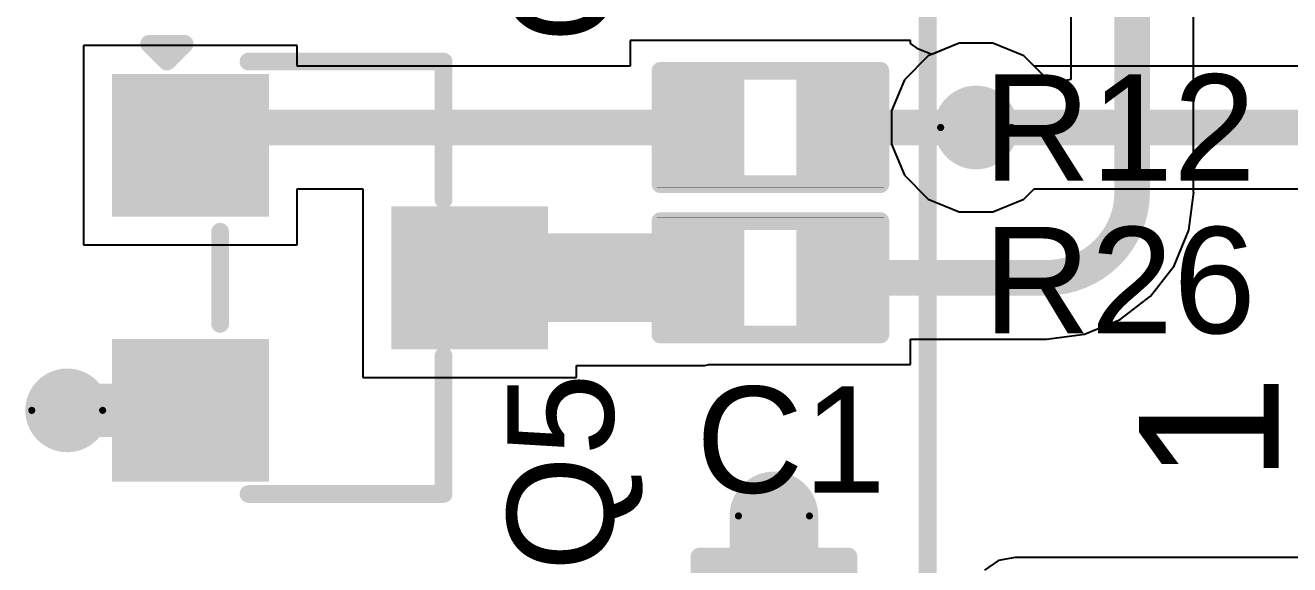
# Model space of a CAD drawing. Header units: inches. Extents: x -46 to 312, y 0 to 111.
# Drawn here: x -17.35 to -8.3, y 18.99 to 22.86 of the extents above; entities that cross this region are included whole.
import ezdxf

# ---------------------------------------------------------------- set-up
doc = ezdxf.new("R2010")
doc.units = ezdxf.units.IN
for name, color, linetype in [('Bottom Layer', 5, 'Continuous'), ('Drill Drawing', 1, 'Continuous'), ('Top Layer', 1, 'Continuous'), ('Top Overlay', 2, 'Continuous'), ('Top Paste', 8, 'Continuous'), ('Top Solder', 216, 'Continuous'), ('Via Holes', 16, 'Continuous')]:
    doc.layers.add(name, color=color, linetype=linetype)
doc.styles.add('Arial', font='', dxfattribs={"height": 0.2})
doc.styles.get('Arial').set_extended_font_data('Arial')

# ---------------------------------------------------------------- blocks, each defined once
blk = doc.blocks.new('HC_12_M______SMD_17')
at = {"layer": 'Top Overlay'}
blk.add_lwpolyline([(-14.1732, 8.12619914, 0.127, 0.127, 0), (13.62680028, 8.12619914, 0.127, 0.127, 0)], format="xyseb", dxfattribs=at)
at = {"layer": 'Top Overlay', "style": 'Arial'}
blk.add_text('1', height=1.00000054, dxfattribs=at).set_placement((-11.02813644, 5.61178202))
blk = doc.blocks.new('R___0402_26')
at = {"layer": 'Top Layer'}
for points in [[(-0.6985, -0.31750254), (-0.6985, 0.31749746), (-0.2412999999999999, 0.31749746), (-0.2413, -0.31750254)], [(0.2412999999999999, -0.3175), (0.2413, 0.3175), (0.6985, 0.3175), (0.6985, -0.3175)]]:
    blk.add_hatch(color=1, dxfattribs=at).paths.add_polyline_path(points)
at = {"layer": 'Top Paste'}
for points in [[(-0.6985, -0.31750254), (-0.6985, 0.31749746), (-0.2412999999999999, 0.31749746), (-0.2413, -0.31750254)], [(0.2412999999999999, -0.3175), (0.2413, 0.3175), (0.6985, 0.3175), (0.6985, -0.3175)]]:
    blk.add_hatch(color=8, dxfattribs=at).paths.add_polyline_path(points)
at = {"layer": 'Top Solder'}
for points in [[(-0.75350116, -0.3725037), (-0.75350116, 0.3724986199999999), (-0.1862988399999999, 0.3724986199999999), (-0.18629884, -0.3725037)], [(0.1862988399999999, -0.37250116), (0.18629884, 0.37250116), (0.75350116, 0.37250116), (0.75350116, -0.37250116)]]:
    blk.add_hatch(color=216, dxfattribs=at).paths.add_polyline_path(points)
at = {"layer": 'Top Overlay'}
for points in [[(0.78739746, 0.4064, 0.127, 0.127, 0), (-0.7874, 0.4064, 0.127, 0.127, 0)], [(-0.7874, 0.4064, 0.127, 0.127, 0), (-0.7874, -0.4064, 0.127, 0.127, 0)], [(0.78740254, -0.40640254, 0.127, 0.127, 0), (0.78739746, 0.4064, 0.127, 0.127, 0)], [(0.78740254, -0.40640254, 0.127, 0.127, 0), (-0.7874, -0.4064, 0.127, 0.127, 0)], [(0.8127974599999999, -0.4318, 0.0032258, 0.0032258, 0), (-0.8128, -0.4318, 0.0032258, 0.0032258, 0)]]:
    blk.add_lwpolyline(points, format="xyseb", dxfattribs=at)
for points in [[(-0.8191499999999999, 0.4064, 0.0635, 0.0635, 1), (-0.7556499999999999, 0.4064, 0.0635, 0.0635, 1)], [(-0.8191499999999999, 0.4064, 0.0635, 0.0635, 1), (-0.7556499999999999, 0.4064, 0.0635, 0.0635, 1)], [(0.7556474599999999, 0.4064, 0.0635, 0.0635, 1), (0.8191474599999999, 0.4064, 0.0635, 0.0635, 1)], [(0.7556474599999999, 0.4064, 0.0635, 0.0635, 1), (0.8191474599999999, 0.4064, 0.0635, 0.0635, 1)], [(-0.8191499999999999, -0.4064, 0.0635, 0.0635, 1), (-0.7556499999999999, -0.4064, 0.0635, 0.0635, 1)], [(-0.8191499999999999, -0.4064, 0.0635, 0.0635, 1), (-0.7556499999999999, -0.4064, 0.0635, 0.0635, 1)], [(0.75565254, -0.40640254, 0.0635, 0.0635, 1), (0.8191525399999998, -0.40640254, 0.0635, 0.0635, 1)], [(0.75565254, -0.40640254, 0.0635, 0.0635, 1), (0.8191525399999998, -0.40640254, 0.0635, 0.0635, 1)], [(-0.81360518, -0.4318, 0.0016129, 0.0016129, 1), (-0.8119948199999999, -0.4318, 0.0016129, 0.0016129, 1)], [(0.81199228, -0.4318, 0.0016129, 0.0016129, 1), (0.8136026399999999, -0.4318, 0.0016129, 0.0016129, 1)]]:
    blk.add_lwpolyline(points, format="xyseb", close=True, dxfattribs=at)
blk = doc.blocks.new('R___0402_39')
at = {"layer": 'Top Layer'}
for points in [[(-0.6985, -0.3175), (-0.6985, 0.3175), (-0.2412999999999999, 0.3175), (-0.2413, -0.3175)], [(0.2412999999999999, -0.3175), (0.2413, 0.3175), (0.6985, 0.3175), (0.6985, -0.3175)]]:
    blk.add_hatch(color=1, dxfattribs=at).paths.add_polyline_path(points)
at = {"layer": 'Top Paste'}
for points in [[(-0.6985, -0.3175), (-0.6985, 0.3175), (-0.2412999999999999, 0.3175), (-0.2413, -0.3175)], [(0.2412999999999999, -0.3175), (0.2413, 0.3175), (0.6985, 0.3175), (0.6985, -0.3175)]]:
    blk.add_hatch(color=8, dxfattribs=at).paths.add_polyline_path(points)
at = {"layer": 'Top Solder'}
for points in [[(-0.75350116, -0.37250116), (-0.75350116, 0.37250116), (-0.1862988399999999, 0.37250116), (-0.18629884, -0.37250116)], [(0.1862988399999999, -0.37250116), (0.18629884, 0.37250116), (0.75350116, 0.37250116), (0.75350116, -0.37250116)]]:
    blk.add_hatch(color=216, dxfattribs=at).paths.add_polyline_path(points)
at = {"layer": 'Top Overlay'}
for points in [[(-0.7874, -0.4064, 0.127, 0.127, 0), (-0.7874, 0.4064, 0.127, 0.127, 0)], [(-0.7874, 0.4064, 0.127, 0.127, 0), (0.7874, 0.4064, 0.127, 0.127, 0)], [(0.7874, -0.4064, 0.127, 0.127, 0), (0.7874, 0.4064, 0.127, 0.127, 0)], [(-0.7874, -0.4064, 0.127, 0.127, 0), (0.7874, -0.4064, 0.127, 0.127, 0)], [(-0.8128, -0.4318, 0.0032258, 0.0032258, 0), (0.8128, -0.4318, 0.0032258, 0.0032258, 0)]]:
    blk.add_lwpolyline(points, format="xyseb", dxfattribs=at)
for points in [[(-0.8191499999999999, 0.4064, 0.0635, 0.0635, 1), (-0.7556499999999999, 0.4064, 0.0635, 0.0635, 1)], [(-0.8191499999999999, 0.4064, 0.0635, 0.0635, 1), (-0.7556499999999999, 0.4064, 0.0635, 0.0635, 1)], [(0.7556499999999999, 0.4064, 0.0635, 0.0635, 1), (0.8191499999999999, 0.4064, 0.0635, 0.0635, 1)], [(0.7556499999999999, 0.4064, 0.0635, 0.0635, 1), (0.8191499999999999, 0.4064, 0.0635, 0.0635, 1)], [(-0.8191499999999999, -0.4064, 0.0635, 0.0635, 1), (-0.7556499999999999, -0.4064, 0.0635, 0.0635, 1)], [(-0.8191499999999999, -0.4064, 0.0635, 0.0635, 1), (-0.7556499999999999, -0.4064, 0.0635, 0.0635, 1)], [(0.7556499999999999, -0.4064, 0.0635, 0.0635, 1), (0.8191499999999999, -0.4064, 0.0635, 0.0635, 1)], [(0.7556499999999999, -0.4064, 0.0635, 0.0635, 1), (0.8191499999999999, -0.4064, 0.0635, 0.0635, 1)], [(-0.81360518, -0.4318, 0.0016129, 0.0016129, 1), (-0.8119948199999999, -0.4318, 0.0016129, 0.0016129, 1)], [(0.8119948199999999, -0.4318, 0.0016129, 0.0016129, 1), (0.81360518, -0.4318, 0.0016129, 0.0016129, 1)]]:
    blk.add_lwpolyline(points, format="xyseb", close=True, dxfattribs=at)
blk = doc.blocks.new('SOT_23_45')
at = {"layer": 'Top Layer'}
for points in [[(-0.41000299, 1.46000089), (0.40999791, 1.46000089), (0.40999791, 0.54000019), (-0.41000299, 0.54000019)], [(-1.36000109, -0.54000019), (-0.54000019, -0.54000019), (-0.54000019, -1.46000089), (-1.36000109, -1.46000089)], [(0.54000019, -0.54000019), (1.36000109, -0.54000019), (1.36000109, -1.46000089), (0.54000019, -1.46000089)]]:
    blk.add_hatch(color=1, dxfattribs=at).paths.add_polyline_path(points)
at = {"layer": 'Top Paste'}
for points in [[(-0.41000299, 1.46000089), (0.40999791, 1.46000089), (0.40999791, 0.54000019), (-0.41000299, 0.54000019)], [(-1.36000109, -0.54000019), (-0.54000019, -0.54000019), (-0.54000019, -1.46000089), (-1.36000109, -1.46000089)], [(0.54000019, -0.54000019), (1.36000109, -0.54000019), (1.36000109, -1.46000089), (0.54000019, -1.46000089)]]:
    blk.add_hatch(color=8, dxfattribs=at).paths.add_polyline_path(points)
at = {"layer": 'Top Solder'}
for points in [[(-0.51160299, 1.56160089), (0.51159791, 1.56160089), (0.51159791, 0.43840019), (-0.51160299, 0.43840019)], [(-1.46160109, -0.43840019), (-0.43840019, -0.43840019), (-0.43840019, -1.56160089), (-1.46160109, -1.56160089)], [(0.43840019, -0.43840019), (1.46160109, -0.43840019), (1.46160109, -1.56160089), (0.43840019, -1.56160089)]]:
    blk.add_hatch(color=216, dxfattribs=at).paths.add_polyline_path(points)
at = {"layer": 'Top Overlay'}
for points in [[(-0.55880254, 0.8128, 0.127, 0.127, 0), (-1.5494, 0.8128, 0.127, 0.127, 0)], [(-1.5494, -0.5841999999999999, 0.127, 0.127, 0), (-1.5494, 0.8128, 0.127, 0.127, 0)], [(1.5494, 0.8128, 0.127, 0.127, 0), (0.55879746, 0.8128, 0.127, 0.127, 0)], [(1.5494, -0.5841999999999999, 0.127, 0.127, 0), (1.5494, 0.8128, 0.127, 0.127, 0)], [(0.3302, -0.7874, 0.127, 0.127, 0), (-0.3302, -0.7874, 0.127, 0.127, 0)], [(-1.6764, -1.2954, 0.127, 0.127, 0), (-1.6764, -1.04139746, 0.127, 0.127, 0)], [(-1.5494, -1.1684, 0.127, 0.127, 0), (-1.6764, -1.04139746, 0.127, 0.127, 0)], [(-1.6764, -1.2954, 0.127, 0.127, 0), (-1.5494, -1.1684, 0.127, 0.127, 0)]]:
    blk.add_lwpolyline(points, format="xyseb", dxfattribs=at)
for points in [[(-1.58115, 0.8128, 0.0635, 0.0635, 1), (-1.51765, 0.8128, 0.0635, 0.0635, 1)], [(-1.58115, 0.8128, 0.0635, 0.0635, 1), (-1.51765, 0.8128, 0.0635, 0.0635, 1)], [(-0.5905525399999999, 0.8128, 0.0635, 0.0635, 1), (-0.52705254, 0.8128, 0.0635, 0.0635, 1)], [(0.52704746, 0.8128, 0.0635, 0.0635, 1), (0.59054746, 0.8128, 0.0635, 0.0635, 1)], [(1.51765, 0.8128, 0.0635, 0.0635, 1), (1.58115, 0.8128, 0.0635, 0.0635, 1)], [(1.51765, 0.8128, 0.0635, 0.0635, 1), (1.58115, 0.8128, 0.0635, 0.0635, 1)], [(-1.58115, -0.5841999999999999, 0.0635, 0.0635, 1), (-1.51765, -0.5841999999999999, 0.0635, 0.0635, 1)], [(1.51765, -0.5841999999999999, 0.0635, 0.0635, 1), (1.58115, -0.5841999999999999, 0.0635, 0.0635, 1)], [(-0.36195, -0.7874, 0.0635, 0.0635, 1), (-0.29845, -0.7874, 0.0635, 0.0635, 1)], [(0.29845, -0.7874, 0.0635, 0.0635, 1), (0.36195, -0.7874, 0.0635, 0.0635, 1)], [(-1.70815, -1.04139746, 0.0635, 0.0635, 1), (-1.64465, -1.04139746, 0.0635, 0.0635, 1)], [(-1.70815, -1.04139746, 0.0635, 0.0635, 1), (-1.64465, -1.04139746, 0.0635, 0.0635, 1)], [(-1.58115, -1.1684, 0.0635, 0.0635, 1), (-1.51765, -1.1684, 0.0635, 0.0635, 1)], [(-1.58115, -1.1684, 0.0635, 0.0635, 1), (-1.51765, -1.1684, 0.0635, 0.0635, 1)], [(-1.70815, -1.2954, 0.0635, 0.0635, 1), (-1.64465, -1.2954, 0.0635, 0.0635, 1)], [(-1.70815, -1.2954, 0.0635, 0.0635, 1), (-1.64465, -1.2954, 0.0635, 0.0635, 1)]]:
    blk.add_lwpolyline(points, format="xyseb", close=True, dxfattribs=at)
blk = doc.blocks.new('C__0603_99')
at = {"layer": 'Top Layer'}
for points in [[(-0.3809999999999999, 0.4445), (-0.3809999999999999, -0.4445), (-1.143, -0.4445), (-1.143, 0.4445)], [(1.143, 0.4445), (1.143, -0.4445), (0.3809999999999999, -0.4445), (0.3809999999999999, 0.4445)]]:
    blk.add_hatch(color=1, dxfattribs=at).paths.add_polyline_path(points)
at = {"layer": 'Top Paste'}
for points in [[(-0.3809999999999999, 0.4445), (-0.3809999999999999, -0.4445), (-1.143, -0.4445), (-1.143, 0.4445)], [(1.143, 0.4445), (1.143, -0.4445), (0.3809999999999999, -0.4445), (0.3809999999999999, 0.4445)]]:
    blk.add_hatch(color=8, dxfattribs=at).paths.add_polyline_path(points)
at = {"layer": 'Top Solder'}
for points in [[(-0.3210001199999999, 0.50449988), (-0.3210001199999999, -0.50449988), (-1.20299988, -0.50449988), (-1.20299988, 0.50449988)], [(1.20299988, 0.50449988), (1.20299988, -0.50449988), (0.3210001199999999, -0.50449988), (0.3210001199999999, 0.50449988)]]:
    blk.add_hatch(color=216, dxfattribs=at).paths.add_polyline_path(points)
at = {"layer": 'Top Overlay'}
for points in [[(-1.2446, 0.5334, 0.127, 0.127, 0), (-1.2446, -0.5334, 0.127, 0.127, 0)], [(-1.2446, 0.5334, 0.127, 0.127, 0), (-0.4571999999999999, 0.5334, 0.127, 0.127, 0)], [(0.4571999999999999, 0.5334, 0.127, 0.127, 0), (1.2446, 0.5334, 0.127, 0.127, 0)], [(1.2446, 0.5334, 0.127, 0.127, 0), (1.2446, -0.5334, 0.127, 0.127, 0)], [(-1.2446, -0.5334, 0.127, 0.127, 0), (-0.4571999999999999, -0.5334, 0.127, 0.127, 0)], [(0.4571999999999999, -0.5334, 0.127, 0.127, 0), (1.2446, -0.5334, 0.127, 0.127, 0)]]:
    blk.add_lwpolyline(points, format="xyseb", dxfattribs=at)
for points in [[(-1.27635, 0.5334, 0.0635, 0.0635, 1), (-1.21285, 0.5334, 0.0635, 0.0635, 1)], [(-1.27635, 0.5334, 0.0635, 0.0635, 1), (-1.21285, 0.5334, 0.0635, 0.0635, 1)], [(-0.4889499999999999, 0.5334, 0.0635, 0.0635, 1), (-0.42545, 0.5334, 0.0635, 0.0635, 1)], [(0.42545, 0.5334, 0.0635, 0.0635, 1), (0.4889499999999999, 0.5334, 0.0635, 0.0635, 1)], [(1.21285, 0.5334, 0.0635, 0.0635, 1), (1.27635, 0.5334, 0.0635, 0.0635, 1)], [(1.21285, 0.5334, 0.0635, 0.0635, 1), (1.27635, 0.5334, 0.0635, 0.0635, 1)], [(-1.27635, -0.5334, 0.0635, 0.0635, 1), (-1.21285, -0.5334, 0.0635, 0.0635, 1)], [(-1.27635, -0.5334, 0.0635, 0.0635, 1), (-1.21285, -0.5334, 0.0635, 0.0635, 1)], [(-0.4889499999999999, -0.5334, 0.0635, 0.0635, 1), (-0.42545, -0.5334, 0.0635, 0.0635, 1)], [(0.42545, -0.5334, 0.0635, 0.0635, 1), (0.4889499999999999, -0.5334, 0.0635, 0.0635, 1)], [(1.21285, -0.5334, 0.0635, 0.0635, 1), (1.27635, -0.5334, 0.0635, 0.0635, 1)], [(1.21285, -0.5334, 0.0635, 0.0635, 1), (1.27635, -0.5334, 0.0635, 0.0635, 1)]]:
    blk.add_lwpolyline(points, format="xyseb", close=True, dxfattribs=at)

msp = doc.modelspace()

# ---------------------------------------------------------------- hatches: boundary and pattern name
at = {"layer": 'Bottom Layer'}
h = msp.add_hatch(color=5, dxfattribs=at)
edge = h.paths.add_edge_path()
edge.add_arc((-10.541, 22.12476144), 0.2999994, 0, 360)
h = msp.add_hatch(color=5, dxfattribs=at)
edge = h.paths.add_edge_path()
edge.add_arc((-17.04999892, 20.09776016), 0.2999994, 0, 360)
h = msp.add_hatch(color=5, dxfattribs=at)
edge = h.paths.add_edge_path()
edge.add_arc((-11.9888, 19.34125418), 0.2999994, 0, 360)
at = {"layer": 'Top Layer'}
h = msp.add_hatch(color=1, dxfattribs=at)
edge = h.paths.add_edge_path()
edge.add_arc((-10.541, 22.12476144), 0.2999994, 0, 360)
msp.add_hatch(color=1, dxfattribs=at).paths.add_polyline_path([(-12.48409746, 20.73025826), (-12.48409746, 21.36525826), (-14.16735546, 21.36525826), (-14.16735546, 20.73025826)])
h = msp.add_hatch(color=1, dxfattribs=at)
edge = h.paths.add_edge_path()
edge.add_arc((-17.04999892, 20.09776016), 0.2999994, 0, 360)
h = msp.add_hatch(color=1, dxfattribs=at)
edge = h.paths.add_edge_path()
edge.add_arc((-11.9888, 19.34125418), 0.2999994, 0, 360)
at = {"layer": 'Via Holes'}
h = msp.add_hatch(color=7, dxfattribs=at)
edge = h.paths.add_edge_path()
edge.add_arc((-10.541, 22.12476144), 0.1499997, 0, 360)
h = msp.add_hatch(color=7, dxfattribs=at)
edge = h.paths.add_edge_path()
edge.add_arc((-17.04999892, 20.09776016), 0.1499997, 0, 360)
h = msp.add_hatch(color=7, dxfattribs=at)
edge = h.paths.add_edge_path()
edge.add_arc((-11.9888, 19.34125418), 0.1499997, 0, 360)

# ---------------------------------------------------------------- linework, layer by layer
at = {"layer": 'Bottom Layer'}
for p, q in [((-10.66130202, 22.72956084), (-10.88359266, 22.63748584)), ((-10.42069798, 22.72956084), (-10.66130202, 22.72956084)), ((-10.19840734, 22.63748584), (-10.42069798, 22.72956084)), ((-10.88359266, 22.63748584), (-11.0537244, 22.4673541)), ((-10.12594114, 22.56501964), (-10.19840734, 22.63748584)), ((-4.1573831, 22.56501964), (-10.12594114, 22.56501964)), ((-11.0537244, 22.4673541), (-11.1457994, 22.24506346)), ((-11.1457994, 22.24506346), (-11.1457994, 22.00445942)), ((-11.1457994, 22.00445942), (-11.0537244, 21.78216878)), ((-11.0537244, 21.78216878), (-10.88359266, 21.61203704)), ((-10.19840734, 21.61203704), (-10.12594114, 21.68450324)), ((-10.12594114, 21.68450324), (-4.183382539999999, 21.68450324)), ((-10.88359266, 21.61203704), (-10.66130202, 21.51996204)), ((-10.42069798, 21.51996204), (-10.19840734, 21.61203704)), ((-10.66130202, 21.51996204), (-10.42069798, 21.51996204))]:
    msp.add_line(p, q, dxfattribs=at)
msp.add_lwpolyline([(-10.541, 22.12476144, 0.254, 0.254, 0), (-3.75532396, 22.12476144, 0.254, 0.254, 0)], format="xyseb", dxfattribs=at)
msp.add_lwpolyline([(-10.6045, 22.12476144, 0.127, 0.127, 1), (-10.4775, 22.12476144, 0.127, 0.127, 1)], format="xyseb", close=True, dxfattribs=at)
at = {"layer": 'Drill Drawing'}
for points in [[(-10.287, 22.12476144, 0.0508, 0.0508, 1), (-10.795, 22.12476144, 0.0508, 0.0508, 1)], [(-10.8077, 22.12476144, 0.0254, 0.0254, 1), (-10.7823, 22.12476144, 0.0254, 0.0254, 1)], [(-10.2997, 22.12476144, 0.0254, 0.0254, 1), (-10.2743, 22.12476144, 0.0254, 0.0254, 1)], [(-16.79599892, 20.09776016, 0.0508, 0.0508, 1), (-17.30399892, 20.09776016, 0.0508, 0.0508, 1)], [(-17.31669892, 20.09776016, 0.0254, 0.0254, 1), (-17.29129892, 20.09776016, 0.0254, 0.0254, 1)], [(-16.80869892, 20.09776016, 0.0254, 0.0254, 1), (-16.78329892, 20.09776016, 0.0254, 0.0254, 1)], [(-11.7348, 19.34125418, 0.0508, 0.0508, 1), (-12.2428, 19.34125418, 0.0508, 0.0508, 1)], [(-12.2555, 19.34125418, 0.0254, 0.0254, 1), (-12.2301, 19.34125418, 0.0254, 0.0254, 1)], [(-11.7475, 19.34125418, 0.0254, 0.0254, 1), (-11.7221, 19.34125418, 0.0254, 0.0254, 1)]]:
    msp.add_lwpolyline(points, format="xyseb", close=True, dxfattribs=at)
at = {"layer": 'Top Layer'}
for p, q in [((-8.9831418, 21.66097776), (-8.9831418, 28.45890168)), ((-9.8636582, 24.20863586), (-9.8636582, 22.46817452)), ((-11.0109, 22.74706144), (-13.0175, 22.74706144)), ((-13.0175, 22.74706144), (-13.0175, 22.56501964)), ((-11.0109, 22.72570512), (-11.0109, 22.74706144)), ((-10.66130202, 22.72956084), (-10.8585, 22.64787952)), ((-10.42069798, 22.72956084), (-10.66130202, 22.72956084)), ((-10.19840734, 22.63748584), (-10.42069798, 22.72956084)), ((-15.40256, 22.71256062), (-16.93215816, 22.71256062)), ((-16.93215816, 22.71256062), (-16.93215816, 21.28296226)), ((-15.40256, 22.56501964), (-15.40256, 22.71256062)), ((-10.95431642, 22.68649514), (-11.0109, 22.72570512)), ((-10.8585, 22.64787952), (-10.95431642, 22.68649514)), ((-10.0282756, 22.4673541), (-10.19840734, 22.63748584)), ((-13.0175, 22.56501964), (-15.40256, 22.56501964)), ((-10.0160582, 22.43785962), (-10.0282756, 22.4673541)), ((-9.8636582, 22.46817452), (-10.0160582, 22.43785962)), ((-15.40256, 21.28296226), (-15.40256, 21.68450324)), ((-15.40256, 21.68450324), (-14.93215708, 21.68450324)), ((-14.93215708, 21.68450324), (-14.93215708, 20.33296416)), ((-9.0184986, 21.38817414), (-8.982583, 21.66097776)), ((-8.982583, 21.66097776), (-8.9831418, 21.66097776)), ((-9.123796839999999, 21.13396332), (-9.0184986, 21.38817414)), ((-16.93215816, 21.28296226), (-15.40256, 21.28296226)), ((-9.291302219999999, 20.91566556), (-9.123796839999999, 21.13396332)), ((-9.509597439999999, 20.74816018), (-9.291302219999999, 20.91566556)), ((-9.7638108, 20.64286194), (-9.509597439999999, 20.74816018)), ((-11.0109, 20.42546334), (-11.0109, 20.60750514)), ((-11.0109, 20.60750514), (-10.03661442, 20.60750514)), ((-10.03661442, 20.60694634), (-9.7638108, 20.64286194)), ((-10.03661442, 20.60750514), (-10.03661442, 20.60694634)), ((-13.40255892, 20.33296416), (-13.40255892, 20.41948672)), ((-13.40255892, 20.41948672), (-12.48409746, 20.41948672)), ((-12.48409746, 20.41948672), (-12.45406196, 20.4254608)), ((-12.45406196, 20.4254608), (-11.9507, 20.4254608)), ((-11.9507, 20.4254608), (-11.9507, 20.42546334)), ((-11.9507, 20.42546334), (-11.0109, 20.42546334)), ((-14.93215708, 20.33296416), (-13.40255892, 20.33296416)), ((-10.38052788, 19.020917), (-10.4813481, 18.95354858)), ((-10.2616, 19.04457202), (-10.38052788, 19.020917)), ((-7.868000519999999, 19.04457202), (-10.2616, 19.04457202))]:
    msp.add_line(p, q, dxfattribs=at)
for points in [[(-9.423399999999999, 21.66097776, 0.254, 0.254, 0), (-9.423399999999999, 28.45890168, 0.254, 0.254, 0)], [(-16.16735908, 21.99776144, 0.254, 0.254, -0.4142135623730951), (-16.04035908, 22.12476144, 0.254, 0.254, 0)], [(-16.04035908, 22.12476144, 0.254, 0.254, 0), (-12.4841, 22.12476144, 0.254, 0.254, 0)], [(-11.5443, 22.12476144, 0.254, 0.254, 0), (-10.541, 22.12476144, 0.254, 0.254, 0)], [(-9.423399999999999, 21.66097776, 0.254, 0.254, -0.4142135623730951), (-10.03661442, 21.04776334, 0.254, 0.254, 0)], [(-11.5443, 21.04776334, 0.254, 0.254, 0), (-10.03661442, 21.04776334, 0.254, 0.254, 0)], [(-17.04999892, 20.09776016, 0.3809999999999999, 0.3809999999999999, 0), (-16.17237304, 20.09776016, 0.3809999999999999, 0.3809999999999999, 0)], [(-11.9888, 18.5674, 0.635, 0.635, 0), (-11.9888, 19.34125418, 0.635, 0.635, 0)]]:
    msp.add_lwpolyline(points, format="xyseb", dxfattribs=at)
for points in [[(-16.10385908, 22.12476144, 0.127, 0.127, 1), (-15.97685908, 22.12476144, 0.127, 0.127, 1)], [(-16.10385908, 22.12476144, 0.127, 0.127, 1), (-15.97685908, 22.12476144, 0.127, 0.127, 1)], [(-12.5476, 22.12476144, 0.127, 0.127, 1), (-12.4206, 22.12476144, 0.127, 0.127, 1)], [(-11.6078, 22.12476144, 0.127, 0.127, 1), (-11.4808, 22.12476144, 0.127, 0.127, 1)], [(-10.6045, 22.12476144, 0.127, 0.127, 1), (-10.4775, 22.12476144, 0.127, 0.127, 1)], [(-16.23085908, 21.99776144, 0.127, 0.127, 1), (-16.10385908, 21.99776144, 0.127, 0.127, 1)], [(-9.486899999999999, 21.66097776, 0.127, 0.127, 1), (-9.3599, 21.66097776, 0.127, 0.127, 1)], [(-9.486899999999999, 21.66097776, 0.127, 0.127, 1), (-9.3599, 21.66097776, 0.127, 0.127, 1)], [(-11.6078, 21.04776334, 0.127, 0.127, 1), (-11.4808, 21.04776334, 0.127, 0.127, 1)], [(-10.10011442, 21.04776334, 0.127, 0.127, 1), (-9.97311442, 21.04776334, 0.127, 0.127, 1)], [(-10.10011442, 21.04776334, 0.127, 0.127, 1), (-9.97311442, 21.04776334, 0.127, 0.127, 1)], [(-17.14524892, 20.09776016, 0.1905, 0.1905, 1), (-16.95474892, 20.09776016, 0.1905, 0.1905, 1)], [(-16.26762304, 20.09776016, 0.1905, 0.1905, 1), (-16.07712304, 20.09776016, 0.1905, 0.1905, 1)], [(-12.14755, 19.34125418, 0.3175, 0.3175, 1), (-11.83005, 19.34125418, 0.3175, 0.3175, 1)]]:
    msp.add_lwpolyline(points, format="xyseb", close=True, dxfattribs=at)

# ---------------------------------------------------------------- block references
for name, p, rotation in [('HC_12_M______SMD_17', (-2.76180042, 30.607), 90), ('SOT_23_45', (-15.16735854, 21.0477608), 270), ('R___0402_26', (-12.0142, 21.0477608), 180), ('C__0603_99', (-11.9888, 17.8054), 90)]:
    msp.add_blockref(name, p, dxfattribs=dict(rotation=rotation))
msp.add_blockref('R___0402_39', (-12.0142, 22.12476144))

# ---------------------------------------------------------------- texts
at = {"layer": 'Top Overlay', "style": 'Arial'}
for s, p in [('Q1', (-13.13710606, 22.7331651)), ('Q5', (-13.1371086, 18.94407184))]:
    msp.add_text(s, height=0.7619999999999999, rotation=90, dxfattribs=at).set_placement(p)
for s, p in [('R12', (-10.48999426, 21.7438859)), ('R26', (-10.48999426, 20.65032446)), ('C1', (-12.5474349, 19.50732446))]:
    msp.add_text(s, height=0.7619999999999999, dxfattribs=at).set_placement(p)

doc.saveas('drawing.dxf')
